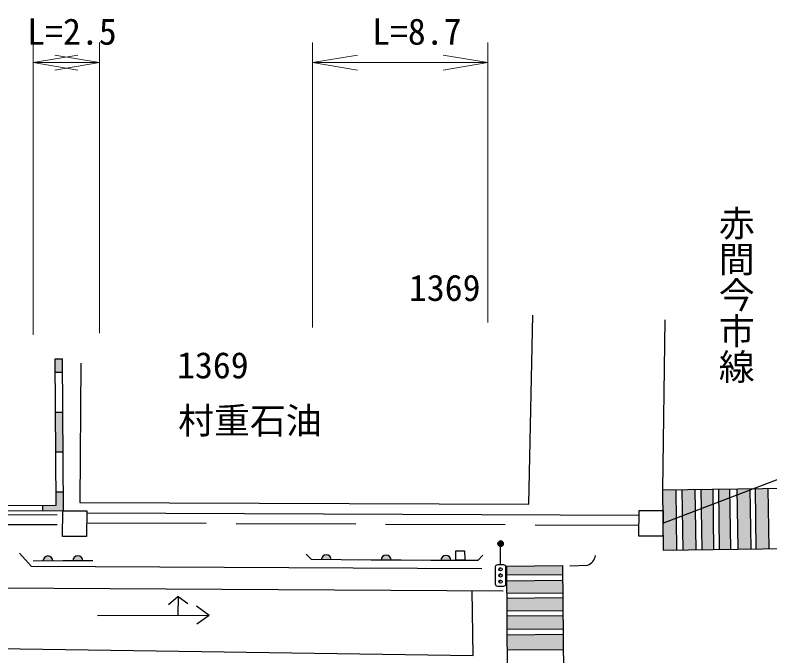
# Model space of a CAD drawing. Units: millimetres, scale not verified. Extents: x -55602354 to 84056675, y -218924267 to 380000.
# Drawn here: x 315122 to 352990, y 276534 to 308696 of the extents above; entities that cross this region are included whole.
import ezdxf
from ezdxf.enums import TextEntityAlignment as Align

# ---------------------------------------------------------------- set-up
doc = ezdxf.new("R2010")
doc.units = ezdxf.units.MM
doc.header["$LTSCALE"] = 1000
doc.linetypes.add('DASHED', pattern=[7.5, 6, -1.5])
for name, color, linetype, lineweight in [('M-BGD', 7, 'Continuous', 25), ('M-BGD-EXST', 7, 'Continuous', 25), ('M-STR-HTXT', 7, 'Continuous', 13), ('M-STR-STRC', 7, 'Continuous', 25)]:
    doc.layers.add(name, color=color, linetype=linetype, lineweight=lineweight)
doc.layers.add('M-BMK-HTXT', color=7, linetype='Continuous')
doc.styles.add('@ＭＳ ゴシック', font='')
doc.styles.add('ＭＳ ゴシック', font='')
doc.styles.get('@ＭＳ ゴシック').set_extended_font_data('@MS Gothic')
doc.styles.get('ＭＳ ゴシック').set_extended_font_data('MS Gothic')

# ---------------------------------------------------------------- blocks, each defined once
blk = doc.blocks.new('open_arrow')
at = {"color": 0, "linetype": 'Continuous', "lineweight": -2}
blk.add_lwpolyline([(7.5, 1.25), (0, 0), (7.5, -1.25)], dxfattribs=at)

msp = doc.modelspace()

# ---------------------------------------------------------------- hatches: boundary and pattern name
at = {"layer": 'M-BGD'}
for points in [[(317499, 290770), (317493, 291449), (317129, 291446), (317134, 290767)], [(317532, 286771), (317515, 288770), (317151, 288767), (317167, 286768)], [(317556, 283827), (317548, 284771), (317184, 284768), (317189, 284093), (316499, 284089), (316500, 283820)], [(316521, 281298), (317021, 281300), (317020, 281304), (317020, 281308), (317020, 281313), (317020, 281317), (317019, 281321), (317019, 281326), (317019, 281330), (317018, 281334), (317017, 281339), (317017, 281343), (317016, 281347), (317015, 281352), (317014, 281356), (317013, 281360), (317012, 281364), (317011, 281368), (317009, 281373), (317008, 281377), (317007, 281381), (317005, 281385), (317004, 281389), (317002, 281393), (317000, 281397), (316999, 281401), (316997, 281405), (316995, 281409), (316993, 281413), (316991, 281417), (316989, 281421), (316987, 281424), (316984, 281428), (316982, 281432), (316980, 281436), (316977, 281439), (316975, 281443), (316972, 281446), (316970, 281450), (316967, 281453), (316964, 281457), (316962, 281460), (316959, 281463), (316956, 281467), (316953, 281470), (316950, 281473), (316947, 281476), (316944, 281479), (316941, 281482), (316937, 281485), (316934, 281488), (316931, 281491), (316927, 281494), (316924, 281496), (316920, 281499), (316917, 281502), (316913, 281504), (316910, 281507), (316906, 281509), (316902, 281511), (316899, 281514), (316895, 281516), (316891, 281518), (316887, 281520), (316883, 281522), (316880, 281524), (316876, 281526), (316872, 281528), (316868, 281529), (316864, 281531), (316860, 281533), (316855, 281534), (316851, 281536), (316847, 281537), (316843, 281538), (316839, 281539), (316835, 281541), (316830, 281542), (316826, 281543), (316822, 281544), (316818, 281544), (316813, 281545), (316809, 281546), (316805, 281547), (316800, 281547), (316796, 281548), (316792, 281548), (316787, 281548), (316783, 281549), (316779, 281549), (316774, 281549), (316770, 281549), (316766, 281549), (316761, 281549), (316757, 281549), (316752, 281548), (316748, 281548), (316744, 281548), (316739, 281547), (316735, 281546), (316731, 281546), (316726, 281545), (316722, 281544), (316718, 281543), (316714, 281542), (316709, 281541), (316705, 281540), (316701, 281539), (316697, 281538), (316693, 281537), (316689, 281535), (316684, 281534), (316680, 281532), (316676, 281531), (316672, 281529), (316668, 281527), (316664, 281525), (316660, 281523), (316656, 281521), (316653, 281519), (316649, 281517), (316645, 281515), (316641, 281513), (316638, 281511), (316634, 281508), (316630, 281506), (316627, 281503), (316623, 281501), (316620, 281498), (316616, 281496), (316613, 281493), (316609, 281490), (316606, 281487), (316603, 281484), (316600, 281481), (316596, 281478), (316593, 281475), (316590, 281472), (316587, 281469), (316584, 281466), (316581, 281463), (316579, 281459), (316576, 281456), (316573, 281452), (316570, 281449), (316568, 281445), (316565, 281442), (316563, 281438), (316561, 281435), (316558, 281431), (316556, 281427), (316554, 281423), (316552, 281420), (316549, 281416), (316547, 281412), (316546, 281408), (316544, 281404), (316542, 281400), (316540, 281396), (316538, 281392), (316537, 281388), (316535, 281384), (316534, 281380), (316533, 281376), (316531, 281371), (316530, 281367), (316529, 281363), (316528, 281359), (316527, 281355), (316526, 281350), (316525, 281346), (316524, 281342), (316523, 281337), (316523, 281333), (316522, 281329), (316522, 281324), (316521, 281320), (316521, 281316), (316521, 281311), (316521, 281307), (316521, 281303)], [(318020, 281302), (318520, 281303), (318520, 281308), (318520, 281312), (318520, 281316), (318520, 281321), (318519, 281325), (318519, 281329), (318519, 281334), (318518, 281338), (318517, 281342), (318517, 281347), (318516, 281351), (318515, 281355), (318514, 281359), (318513, 281364), (318512, 281368), (318511, 281372), (318509, 281376), (318508, 281380), (318507, 281385), (318505, 281389), (318504, 281393), (318502, 281397), (318500, 281401), (318499, 281405), (318497, 281409), (318495, 281413), (318493, 281417), (318491, 281421), (318489, 281424), (318487, 281428), (318484, 281432), (318482, 281436), (318480, 281439), (318477, 281443), (318475, 281447), (318472, 281450), (318470, 281454), (318467, 281457), (318464, 281460), (318462, 281464), (318459, 281467), (318456, 281470), (318453, 281474), (318450, 281477), (318447, 281480), (318444, 281483), (318441, 281486), (318437, 281489), (318434, 281492), (318431, 281495), (318427, 281497), (318424, 281500), (318420, 281503), (318417, 281505), (318413, 281508), (318410, 281510), (318406, 281513), (318402, 281515), (318399, 281517), (318395, 281519), (318391, 281522), (318387, 281524), (318383, 281526), (318380, 281528), (318376, 281529), (318372, 281531), (318368, 281533), (318364, 281535), (318360, 281536), (318355, 281538), (318351, 281539), (318347, 281541), (318343, 281542), (318339, 281543), (318335, 281544), (318330, 281545), (318326, 281546), (318322, 281547), (318318, 281548), (318313, 281549), (318309, 281550), (318305, 281550), (318300, 281551), (318296, 281551), (318292, 281552), (318287, 281552), (318283, 281552), (318279, 281552), (318274, 281553), (318270, 281553), (318266, 281553), (318261, 281552), (318257, 281552), (318252, 281552), (318248, 281552), (318244, 281551), (318239, 281551), (318235, 281550), (318231, 281549), (318226, 281549), (318222, 281548), (318218, 281547), (318214, 281546), (318209, 281545), (318205, 281544), (318201, 281543), (318197, 281542), (318193, 281540), (318189, 281539), (318184, 281537), (318180, 281536), (318176, 281534), (318172, 281533), (318168, 281531), (318164, 281529), (318160, 281527), (318156, 281525), (318153, 281523), (318149, 281521), (318145, 281519), (318141, 281517), (318138, 281514), (318134, 281512), (318130, 281510), (318127, 281507), (318123, 281505), (318120, 281502), (318116, 281499), (318113, 281497), (318109, 281494), (318106, 281491), (318103, 281488), (318100, 281485), (318096, 281482), (318093, 281479), (318090, 281476), (318087, 281473), (318084, 281469), (318081, 281466), (318079, 281463), (318076, 281459), (318073, 281456), (318070, 281453), (318068, 281449), (318065, 281446), (318063, 281442), (318060, 281438), (318058, 281435), (318056, 281431), (318054, 281427), (318052, 281423), (318049, 281419), (318047, 281416), (318046, 281412), (318044, 281408), (318042, 281404), (318040, 281400), (318038, 281396), (318037, 281392), (318035, 281388), (318034, 281383), (318033, 281379), (318031, 281375), (318030, 281371), (318029, 281367), (318028, 281363), (318027, 281358), (318026, 281354), (318025, 281350), (318024, 281345), (318023, 281341), (318023, 281337), (318022, 281332), (318022, 281328), (318021, 281324), (318021, 281319), (318021, 281315), (318021, 281311), (318021, 281306)], [(330485, 281362), (330985, 281359), (330985, 281363), (330985, 281368), (330985, 281372), (330984, 281376), (330984, 281381), (330984, 281385), (330983, 281389), (330983, 281394), (330982, 281398), (330981, 281402), (330980, 281407), (330980, 281411), (330979, 281415), (330978, 281420), (330977, 281424), (330976, 281428), (330974, 281432), (330973, 281436), (330972, 281440), (330970, 281445), (330969, 281449), (330967, 281453), (330965, 281457), (330964, 281461), (330962, 281465), (330960, 281469), (330958, 281473), (330956, 281477), (330954, 281480), (330952, 281484), (330950, 281488), (330948, 281492), (330945, 281495), (330943, 281499), (330940, 281503), (330938, 281506), (330935, 281510), (330933, 281513), (330930, 281517), (330927, 281520), (330924, 281523), (330922, 281527), (330919, 281530), (330916, 281533), (330913, 281536), (330910, 281539), (330906, 281542), (330903, 281545), (330900, 281548), (330897, 281551), (330893, 281554), (330890, 281557), (330886, 281559), (330883, 281562), (330879, 281564), (330876, 281567), (330872, 281569), (330869, 281572), (330865, 281574), (330861, 281576), (330857, 281578), (330853, 281581), (330850, 281583), (330846, 281585), (330842, 281586), (330838, 281588), (330834, 281590), (330830, 281592), (330826, 281593), (330822, 281595), (330818, 281596), (330813, 281598), (330809, 281599), (330805, 281600), (330801, 281602), (330797, 281603), (330792, 281604), (330788, 281605), (330784, 281606), (330780, 281606), (330775, 281607), (330771, 281608), (330767, 281608), (330762, 281609), (330758, 281609), (330754, 281610), (330749, 281610), (330745, 281610), (330741, 281610), (330736, 281610), (330732, 281610), (330728, 281610), (330723, 281610), (330719, 281610), (330714, 281610), (330710, 281609), (330706, 281609), (330701, 281608), (330697, 281608), (330693, 281607), (330689, 281606), (330684, 281605), (330680, 281604), (330676, 281603), (330672, 281602), (330667, 281601), (330663, 281600), (330659, 281599), (330655, 281597), (330651, 281596), (330647, 281594), (330643, 281593), (330638, 281591), (330634, 281589), (330630, 281588), (330627, 281586), (330623, 281584), (330619, 281582), (330615, 281580), (330611, 281578), (330607, 281575), (330604, 281573), (330600, 281571), (330596, 281569), (330593, 281566), (330589, 281564), (330586, 281561), (330582, 281558), (330579, 281556), (330575, 281553), (330572, 281550), (330569, 281547), (330565, 281544), (330562, 281541), (330559, 281538), (330556, 281535), (330553, 281532), (330550, 281529), (330547, 281526), (330544, 281522), (330541, 281519), (330539, 281516), (330536, 281512), (330533, 281509), (330531, 281505), (330528, 281501), (330526, 281498), (330524, 281494), (330521, 281490), (330519, 281487), (330517, 281483), (330515, 281479), (330513, 281475), (330511, 281471), (330509, 281467), (330507, 281463), (330505, 281459), (330504, 281455), (330502, 281451), (330500, 281447), (330499, 281443), (330497, 281439), (330496, 281435), (330495, 281431), (330494, 281427), (330493, 281422), (330492, 281418), (330491, 281414), (330490, 281410), (330489, 281405), (330488, 281401), (330487, 281397), (330487, 281392), (330486, 281388), (330486, 281384), (330486, 281379), (330485, 281375), (330485, 281371), (330485, 281366)], [(333485, 281344), (333985, 281341), (333985, 281346), (333985, 281350), (333984, 281355), (333984, 281359), (333984, 281363), (333984, 281368), (333983, 281372), (333983, 281376), (333982, 281381), (333981, 281385), (333980, 281389), (333980, 281393), (333979, 281398), (333978, 281402), (333977, 281406), (333975, 281410), (333974, 281415), (333973, 281419), (333972, 281423), (333970, 281427), (333969, 281431), (333967, 281435), (333965, 281439), (333964, 281443), (333962, 281447), (333960, 281451), (333958, 281455), (333956, 281459), (333954, 281463), (333952, 281467), (333950, 281470), (333948, 281474), (333945, 281478), (333943, 281481), (333940, 281485), (333938, 281489), (333935, 281492), (333933, 281496), (333930, 281499), (333927, 281502), (333924, 281506), (333922, 281509), (333919, 281512), (333916, 281516), (333913, 281519), (333909, 281522), (333906, 281525), (333903, 281528), (333900, 281531), (333897, 281533), (333893, 281536), (333890, 281539), (333886, 281542), (333883, 281544), (333879, 281547), (333876, 281549), (333872, 281552), (333868, 281554), (333865, 281556), (333861, 281559), (333857, 281561), (333853, 281563), (333850, 281565), (333846, 281567), (333842, 281569), (333838, 281571), (333834, 281572), (333830, 281574), (333826, 281576), (333822, 281577), (333818, 281579), (333813, 281580), (333809, 281582), (333805, 281583), (333801, 281584), (333797, 281585), (333792, 281586), (333788, 281587), (333784, 281588), (333780, 281589), (333775, 281590), (333771, 281590), (333767, 281591), (333762, 281591), (333758, 281592), (333754, 281592), (333749, 281592), (333745, 281593), (333741, 281593), (333736, 281593), (333732, 281593), (333727, 281593), (333723, 281593), (333719, 281592), (333714, 281592), (333710, 281592), (333706, 281591), (333701, 281591), (333697, 281590), (333693, 281589), (333688, 281589), (333684, 281588), (333680, 281587), (333676, 281586), (333671, 281585), (333667, 281584), (333663, 281582), (333659, 281581), (333655, 281580), (333651, 281578), (333647, 281577), (333642, 281575), (333638, 281574), (333634, 281572), (333630, 281570), (333626, 281568), (333623, 281566), (333619, 281564), (333615, 281562), (333611, 281560), (333607, 281558), (333604, 281556), (333600, 281553), (333596, 281551), (333593, 281549), (333589, 281546), (333585, 281543), (333582, 281541), (333579, 281538), (333575, 281535), (333572, 281533), (333569, 281530), (333565, 281527), (333562, 281524), (333559, 281521), (333556, 281518), (333553, 281514), (333550, 281511), (333547, 281508), (333544, 281505), (333541, 281501), (333539, 281498), (333536, 281495), (333533, 281491), (333531, 281487), (333528, 281484), (333526, 281480), (333524, 281477), (333521, 281473), (333519, 281469), (333517, 281465), (333515, 281462), (333513, 281458), (333511, 281454), (333509, 281450), (333507, 281446), (333505, 281442), (333504, 281438), (333502, 281434), (333500, 281430), (333499, 281426), (333497, 281422), (333496, 281417), (333495, 281413), (333494, 281409), (333493, 281405), (333491, 281401), (333491, 281396), (333490, 281392), (333489, 281388), (333488, 281383), (333487, 281379), (333487, 281375), (333486, 281370), (333486, 281366), (333485, 281362), (333485, 281357), (333485, 281353), (333485, 281349)], [(336485, 281327), (336985, 281324), (336985, 281328), (336985, 281333), (336984, 281337), (336984, 281341), (336984, 281346), (336983, 281350), (336983, 281354), (336982, 281359), (336982, 281363), (336981, 281367), (336980, 281372), (336980, 281376), (336979, 281380), (336978, 281384), (336977, 281389), (336975, 281393), (336974, 281397), (336973, 281401), (336972, 281405), (336970, 281409), (336969, 281414), (336967, 281418), (336965, 281422), (336964, 281426), (336962, 281430), (336960, 281434), (336958, 281438), (336956, 281441), (336954, 281445), (336952, 281449), (336950, 281453), (336947, 281457), (336945, 281460), (336943, 281464), (336940, 281468), (336938, 281471), (336935, 281475), (336933, 281478), (336930, 281482), (336927, 281485), (336924, 281488), (336921, 281492), (336919, 281495), (336916, 281498), (336913, 281501), (336909, 281504), (336906, 281507), (336903, 281510), (336900, 281513), (336897, 281516), (336893, 281519), (336890, 281521), (336886, 281524), (336883, 281527), (336879, 281529), (336876, 281532), (336872, 281534), (336868, 281537), (336865, 281539), (336861, 281541), (336857, 281543), (336853, 281545), (336849, 281547), (336846, 281549), (336842, 281551), (336838, 281553), (336834, 281555), (336830, 281557), (336826, 281558), (336822, 281560), (336817, 281561), (336813, 281563), (336809, 281564), (336805, 281565), (336801, 281566), (336797, 281568), (336792, 281569), (336788, 281570), (336784, 281570), (336780, 281571), (336775, 281572), (336771, 281573), (336767, 281573), (336762, 281574), (336758, 281574), (336754, 281575), (336749, 281575), (336745, 281575), (336741, 281575), (336736, 281575), (336732, 281575), (336727, 281575), (336723, 281575), (336719, 281575), (336714, 281575), (336710, 281574), (336706, 281574), (336701, 281573), (336697, 281572), (336693, 281572), (336688, 281571), (336684, 281570), (336680, 281569), (336676, 281568), (336671, 281567), (336667, 281566), (336663, 281565), (336659, 281564), (336655, 281562), (336651, 281561), (336646, 281559), (336642, 281558), (336638, 281556), (336634, 281554), (336630, 281553), (336626, 281551), (336623, 281549), (336619, 281547), (336615, 281545), (336611, 281543), (336607, 281540), (336603, 281538), (336600, 281536), (336596, 281533), (336593, 281531), (336589, 281528), (336585, 281526), (336582, 281523), (336579, 281521), (336575, 281518), (336572, 281515), (336569, 281512), (336565, 281509), (336562, 281506), (336559, 281503), (336556, 281500), (336553, 281497), (336550, 281494), (336547, 281490), (336544, 281487), (336541, 281484), (336539, 281480), (336536, 281477), (336533, 281473), (336531, 281470), (336528, 281466), (336526, 281463), (336523, 281459), (336521, 281455), (336519, 281452), (336517, 281448), (336515, 281444), (336513, 281440), (336511, 281436), (336509, 281432), (336507, 281428), (336505, 281424), (336503, 281420), (336502, 281416), (336500, 281412), (336499, 281408), (336497, 281404), (336496, 281400), (336495, 281396), (336494, 281391), (336492, 281387), (336491, 281383), (336490, 281379), (336490, 281374), (336489, 281370), (336488, 281366), (336487, 281362), (336487, 281357), (336486, 281353), (336486, 281349), (336485, 281344), (336485, 281340), (336485, 281336), (336485, 281331)]]:
    msp.add_hatch(color=256, dxfattribs=at).paths.add_polyline_path(points)
at = {"layer": 'M-BGD-EXST'}
for points in [[(339479, 282036, 1), (339479, 282302, 0.41421), (339346, 282169, 0.41421)], [(339479, 280956, 0.41421), (339399, 280876, 0.41421)], [(339479, 280649, 0.41421), (339399, 280569, 0.41421)], [(339479, 280343, 0.41421), (339399, 280263, 0.41421)]]:
    msp.add_hatch(color=256, dxfattribs=at).paths.add_polyline_path(points)
at = {"layer": 'M-STR-STRC'}
for points in [[(-55594916, -215317041, 1), (-55594610, -215317070, 1), (-55594305, -215317098, 1), (-55580797, -215307366, 0.41421), (-55580889, -215307431, 0.41421), (-55580745, -215307064, 0.41421), (-55580837, -215307129, 0.41421), (-55580692, -215306761, 0.41421), (-55580785, -215306827, 0.41421), (-55566345, -215305448, 1), (-55566384, -215305752, 1), (-55566423, -215306056, 1), (-55597548, -215332337, 0.41421), (-55597635, -215332409, 0.41421), (-55597517, -215332032, 0.41421), (-55597604, -215332103, 0.41421), (-55597486, -215331727, 0.41421), (-55597573, -215331798, 0.41421), (-55585677, -215342470, 0.41421), (-55585743, -215342562, 0.41421), (-55585726, -215342167, 0.41421), (-55585792, -215342259, 0.41421), (-55585774, -215341865, 0.41421), (-55585841, -215341956, 0.41421), (-55571762, -215344566, 1), (-55571732, -215344261, 1), (-55571703, -215343956, 1), (-55559075, -215335789, 1), (-55559380, -215335758, 1), (-55559685, -215335727, 1), (-55555688, -215322973, 1), (-55555727, -215323277, 1), (-55555767, -215323581, 1), (-55393271, -215354691, 1), (-55393233, -215354387, 1), (-55393196, -215354083, 1), (-55410449, -215351682, 1), (-55410411, -215351378, 1), (-55410374, -215351073, 1), (-55407336, -215338454, 1), (-55407557, -215338427, 1), (-55407777, -215338399, 1), (-55271677, -215370690, 1), (-55271982, -215370659, 1), (-55272287, -215370628, 1), (-55266346, -215358322, 1), (-55266377, -215358627, 1), (-55266407, -215358932, 1), (-55289179, -215367259, 1), (-55289140, -215366955, 1), (-55289100, -215366651, 1), (571140, 349427, -0.39598), (571140, 349427), (571140, 348155), (571851, 348154), (573112, 350484, 0.38568), (573112, 350484)], [(348308, 281850), (348263, 284871), (347598, 284861), (347642, 281840)], [(349266, 281864), (349222, 284885), (348579, 284876), (348624, 281855)], [(350168, 281877), (350124, 284899), (349527, 284890), (349571, 281869)], [(351014, 281890), (350969, 284911), (350406, 284903), (350450, 281882)], [(352030, 281905), (351985, 284926), (351330, 284916), (351375, 281895)], [(352931, 281918), (352887, 284939), (352243, 284930), (352287, 281909)], [(342593, 280621), (342589, 281065), (339768, 281042), (339771, 280599)], [(342600, 279702), (342595, 280329), (339774, 280307), (339779, 279680)], [(342607, 278812), (342602, 279458), (339781, 279435), (339786, 278789)], [(342615, 277896), (342609, 278560), (339788, 278538), (339793, 277874)], [(342623, 276855), (342617, 277621), (339795, 277598), (339801, 276833)]]:
    msp.add_hatch(color=256, dxfattribs=at).paths.add_polyline_path(points)

# ---------------------------------------------------------------- linework, layer by layer
at = {"layer": 'M-BGD'}
for p, q in [((340889, 284151), (341096, 293633)), ((347715, 293395), (347598, 284861)), ((317129, 291446), (317493, 291449)), ((317189, 284093), (317129, 291446)), ((317556, 283827), (317493, 291449)), ((318426, 291233), (318367, 284239)), ((317134, 290767), (317499, 290770)), ((317151, 288767), (317515, 288770)), ((317167, 286768), (317532, 286771)), ((347623, 283192), (355742, 286301)), ((317184, 284768), (317548, 284771)), ((307137, 284032), (317189, 284093)), ((316499, 284089), (316500, 283820)), ((318367, 284239), (340889, 284151)), ((297571, 283720), (317231, 283622)), ((307302, 283764), (317556, 283827)), ((317507, 282530), (317513, 283819)), ((317513, 283819), (318716, 283813)), ((318716, 283813), (318710, 282524)), ((318716, 283716), (346423, 283591)), ((346418, 282544), (346424, 283833)), ((346424, 283833), (347627, 283826)), ((347627, 283826), (347621, 282537)), ((318710, 282524), (317507, 282530)), ((347621, 282537), (346418, 282544)), ((337229, 281806), (337671, 281812)), ((337235, 281358), (337229, 281806)), ((337671, 281812), (337678, 281364)), ((315345, 281695), (315933, 281040)), ((329726, 281636), (329985, 281365)), ((331485, 281356), (329985, 281365)), ((337235, 281358), (337678, 281364)), ((338581, 281593), (338329, 281316)), ((315933, 281040), (338537, 280913)), ((317521, 281301), (316021, 281297)), ((319020, 281304), (317521, 281301)), ((332985, 281347), (331485, 281356)), ((334485, 281339), (332985, 281347)), ((335985, 281330), (334485, 281339)), ((338329, 281316), (335985, 281330)), ((342949, 281052), (343847, 281091))]:
    msp.add_line(p, q, dxfattribs=at)
at = {"layer": 'M-BGD', "linetype": 'DASHED'}
for p, q in [((297568, 283220), (317228, 283122)), ((318713, 283216), (346420, 283091))]:
    msp.add_line(p, q, dxfattribs=at)
at = {"layer": 'M-BGD'}
for centre, radius, start, end in [((316771, 281299), 250, 0.1397, 180.1397), ((318270, 281303), 250, 0.1397, 180.1397), ((330735, 281360), 250, 359.6647, 179.6647), ((333735, 281343), 250, 359.6647, 179.6647), ((336735, 281325), 250, 359.6647, 179.6647), ((343642, 281663), 608, 289.6963, 351.775)]:
    msp.add_arc(centre, radius, start, end, dxfattribs=at)
at = {"layer": 'M-BGD-EXST'}
for p, q in [((339479, 281103), (339479, 282036)), ((339212, 280996), (339212, 280143)), ((339639, 281103), (339319, 281103)), ((339745, 280143), (339745, 280996)), ((339319, 280036), (339639, 280036))]:
    msp.add_line(p, q, dxfattribs=at)
for points in [[(339479, 282036, 1), (339479, 282302, 0.41421), (339346, 282169, 0.41421)], [(339479, 280956, 0.41421), (339399, 280876, 0.41421)], [(339479, 280649, 0.41421), (339399, 280569, 0.41421)], [(339479, 280343, 0.41421), (339399, 280263, 0.41421)]]:
    msp.add_lwpolyline(points, format="xyb", close=True, dxfattribs=at)
for centre, radius in [((339479, 282169), 133), ((339479, 280876), 80), ((339479, 280569), 80), ((339479, 280263), 80)]:
    msp.add_circle(centre, radius, dxfattribs=at)
for centre, start, end in [((339319, 280996), 89.9865, 179.9865), ((339639, 280996), 359.9865, 89.9865), ((339319, 280143), 179.9865, 269.9865), ((339639, 280143), 269.9865, 359.9865)]:
    msp.add_arc(centre, 107, start, end, dxfattribs=at)
at = {"layer": 'M-STR-HTXT'}
for p, q in [((316027, 292653), (316027, 307314)), ((319359, 292730), (319359, 307314)), ((330043, 293020), (330043, 307314)), ((338841, 293260), (338841, 307314)), ((316027, 306314), (319359, 306314)), ((330043, 306314), (338841, 306314))]:
    msp.add_line(p, q, dxfattribs=at)
at = {"layer": 'M-STR-STRC'}
for p, q in [((347598, 284861), (353913, 284954)), ((347598, 284861), (347642, 281840)), ((348263, 284871), (348308, 281850)), ((348579, 284876), (348624, 281855)), ((349222, 284885), (349266, 281864)), ((349527, 284890), (349571, 281869)), ((350124, 284899), (350168, 281877)), ((350406, 284903), (350450, 281882)), ((350969, 284911), (351014, 281890)), ((351330, 284916), (351375, 281895)), ((351985, 284926), (352030, 281905)), ((352243, 284930), (352287, 281909)), ((352887, 284939), (352931, 281918)), ((347642, 281840), (353957, 281933)), ((339768, 281042), (342589, 281065)), ((339768, 281042), (339886, 266192)), ((342589, 281065), (342707, 266214)), ((339771, 280599), (342593, 280621)), ((339774, 280307), (342595, 280329)), ((289183, 280099), (339608, 279808)), ((323307, 279516), (322814, 279095)), ((323307, 279516), (323283, 278558)), ((323307, 279516), (323785, 279165)), ((338106, 276549), (338051, 279817)), ((339779, 279680), (342600, 279702)), ((339781, 279435), (342602, 279458)), ((324865, 278565), (324218, 279030)), ((339786, 278789), (342607, 278812)), ((324865, 278565), (319259, 278542)), ((324865, 278565), (324241, 278135)), ((339788, 278538), (342609, 278560)), ((339793, 277874), (342615, 277896)), ((339795, 277598), (342617, 277621)), ((306563, 277026), (338106, 276549)), ((339801, 276833), (342623, 276855))]:
    msp.add_line(p, q, dxfattribs=at)

# ---------------------------------------------------------------- block references
at = {"layer": 'M-STR-HTXT', "xscale": 300, "yscale": 300}
for p in [(316027, 306314), (330043, 306314)]:
    msp.add_blockref('open_arrow', p, dxfattribs=at)
at = {"layer": 'M-STR-HTXT', "xscale": 300, "yscale": 300, "rotation": 180}
for p in [(319359, 306314), (338841, 306314)]:
    msp.add_blockref('open_arrow', p, dxfattribs=at)

# ---------------------------------------------------------------- texts
at = {"layer": 'M-BMK-HTXT', "style": '@ＭＳ ゴシック'}
msp.add_text('赤間今市線', height=1320, rotation=270, dxfattribs=at).set_placement((350248, 299162), align=Align.BOTTOM_LEFT)
at = {"layer": 'M-BMK-HTXT', "style": 'ＭＳ ゴシック'}
for s, p in [('1369', (334881, 293953)), ('1369', (323247, 290067)), ('村重石油', (323303, 287289))]:
    msp.add_text(s, height=1320, dxfattribs=at).set_placement(p, align=Align.BOTTOM_LEFT)
at = {"layer": 'M-STR-HTXT', "style": 'ＭＳ ゴシック'}
for s, p in [('L=2.5', (317976, 306814)), ('L=8.7', (335275, 306814))]:
    msp.add_text(s, height=1320, dxfattribs=at).set_placement(p, align=Align.BOTTOM_CENTER)

doc.saveas('drawing.dxf')
